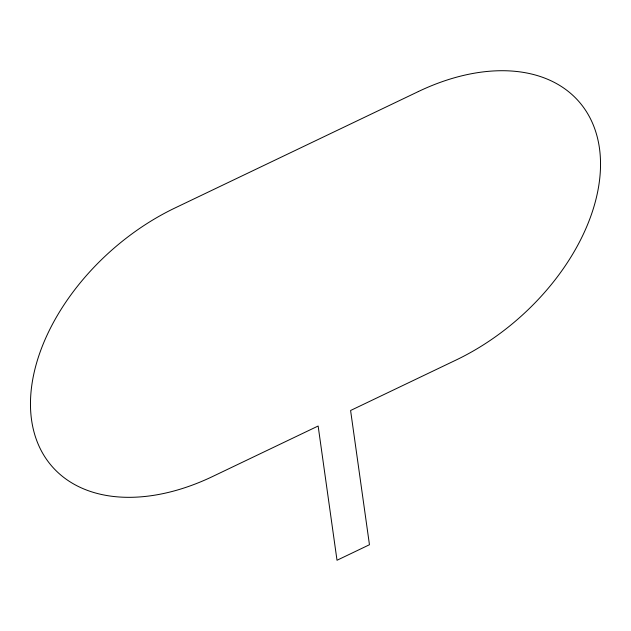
<?xml version="1.0" encoding="UTF-8"?>
<svg xmlns="http://www.w3.org/2000/svg" width="631" height="631" viewBox="0 0 631 631"><rect width="100%" height="100%" fill="white"/><g stroke="black" fill="none" stroke-linecap="round" stroke-linejoin="round"><path stroke-width="0.95" d="M418.329 91.566L174.945 208.001A188.448 123.353 -41.3 0 0 31.55 419.86A188.448 123.353 -41.3 0 0 212.671 476.476L318.142 426.02L337.009 560.265L369.458 544.734L350.591 410.497L456.055 360.041A188.448 123.353 -41.3 0 0 599.45 148.182A188.448 123.353 -41.3 0 0 418.329 91.566"/></g></svg>
